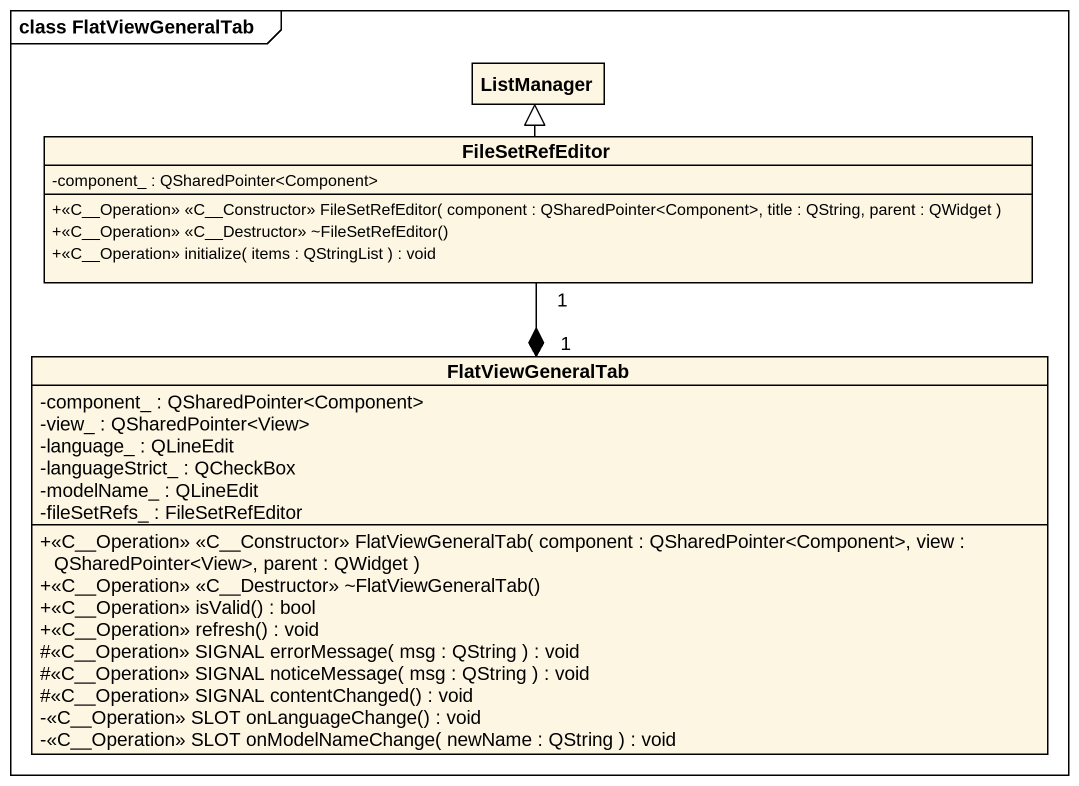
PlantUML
@startuml
mainframe class FlatViewGeneralTab
hide circle
hide empty members
skinparam classAttributeIconSize 0
class ListManager
class FileSetRefEditor {
  -component_ : QSharedPointer<Component>
  +<<C~__Operation>> <<C~__Constructor>> FileSetRefEditor( component : QSharedPointer<Component>, title : QString, parent : QWidget )
  +<<C~__Operation>> <<C~__Destructor>> ~FileSetRefEditor()
  +<<C__Operation>> initialize( items : QStringList ) : void
}
class FlatViewGeneralTab {
  -component_ : QSharedPointer<Component>
  -view_ : QSharedPointer<View>
  -language_ : QLineEdit
  -languageStrict_ : QCheckBox
  -modelName_ : QLineEdit
  -fileSetRefs_ : FileSetRefEditor
  +<<C~__Operation>> <<C~__Constructor>> FlatViewGeneralTab( component : QSharedPointer<Component>, view : QSharedPointer<View>, parent : QWidget )
  +<<C~__Operation>> <<C~__Destructor>> ~FlatViewGeneralTab()
  +<<C__Operation>> isValid() : bool
  +<<C__Operation>> refresh() : void
  #<<C__Operation>> SIGNAL errorMessage( msg : QString ) : void
  #<<C__Operation>> SIGNAL noticeMessage( msg : QString ) : void
  #<<C__Operation>> SIGNAL contentChanged() : void
  -<<C__Operation>> SLOT onLanguageChange() : void
  -<<C__Operation>> SLOT onModelNameChange( newName : QString ) : void
}
FileSetRefEditor -up-|> ListManager
FlatViewGeneralTab "1" *-up- "1" FileSetRefEditor
@enduml
